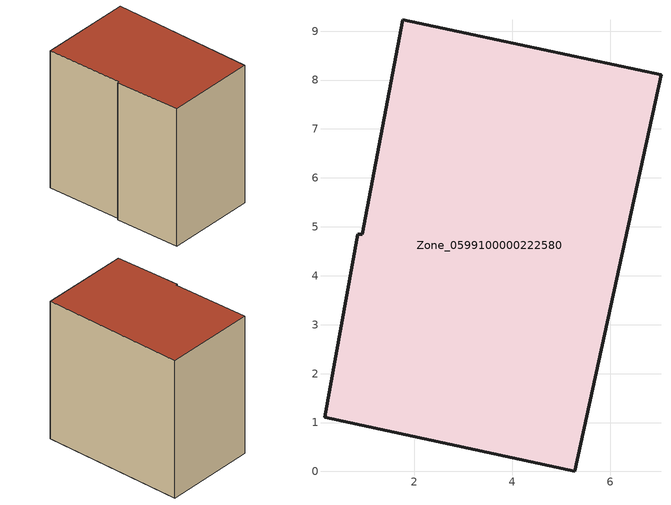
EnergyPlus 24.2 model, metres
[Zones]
Zone_0599100000222580
 floor ground (C_G): 0.16,1.1 0.85,4.85 0.93,4.84 1.77,9.24 7.04,8.11 5.28,0 z0
 wall outside (C_F): 0.16,1.1 5.28,0 7.04,8.11 1.77,9.24 0.93,4.84 0.85,4.85 0.16,1.1 z0:8.29
 roof outside (C_R): 0.85,4.85 0.16,1.1 5.28,0 7.04,8.11 1.77,9.24 0.93,4.84 z8.29
[BUILDING]
Pand.0599100000222580: North Axis=0; Terrain=City; Loads Convergence Tolerance Value=0.04; Temperature Convergence Tolerance Value=0.4; Solar Distribution=FullExterior; Maximum Number of Warmup Days=25; Minimum Number of Warmup Days=1
[Site:Location]
Rotterdam.The.Hague.AP_ZH_NLD Design_Conditions: Latitude=51.96; Longitude=4.45; Time Zone=1; Elevation=-4.5
[SITE:GROUNDTEMPERATURE:BUILDINGSURFACE]
18, 18, 18, 18, 18, 18, 18, 18, 18, 18, 18, 18
[MATERIAL] Thermal Absorptance=0.9; Solar Absorptance=0.7; Visible Absorptance=0.7
Name | Roughness | Thickness | Conductivity | Density | Specific Heat
G.TC.1975-1991 | MediumSmooth | 0.15 | 0.288461 | 540 | 1210
F.TC.1975-1991 | Rough | 0.3 | 0.230769 | 1920 | 840
R.TC.1975-1991 | MediumRough | 0.2 | 0.153846 | 1500 | 1000
[CONSTRUCTION]
C_G: G.TC.1975-1991
C_F: F.TC.1975-1991
C_R: R.TC.1975-1991
[ZONE]
Zone_0599100000222580: Type=1; Multiplier=1; Ceiling Height=Autocalculate; Volume=Autocalculate; Floor Area=autocalculate; Part of Total Floor Area=Yes
[ZONEINFILTRATION:DESIGNFLOWRATE]
Infil_Zone_0599100000222580: Zone or ZoneList or Space or SpaceList=Zone_0599100000222580; Schedule=AlwaysOn; Design Flow Rate Calculation Method=Flow/Area; Flow Rate per Floor Area=0.003; Constant Term Coefficient=1; Temperature Term Coefficient=0; Velocity Term Coefficient=0; Velocity Squared Term Coefficient=0
[HVACTEMPLATE:ZONE:IDEALLOADSAIRSYSTEM]
Zone_0599100000222580: Maximum Heating Supply Air Temperature=50; Minimum Cooling Supply Air Temperature=13; Maximum Heating Supply Air Humidity Ratio=0.0156; Minimum Cooling Supply Air Humidity Ratio=0.0077; Heating Limit=NoLimit; Cooling Limit=NoLimit; Dehumidification Control Type=ConstantSensibleHeatRatio; Cooling Sensible Heat Ratio=0.7; Dehumidification Setpoint=60; Humidification Control Type=None; Humidification Setpoint=30; Outdoor Air Method=None; Outdoor Air Flow Rate per Person=0.00944; Outdoor Air Flow Rate per Zone Floor Area=0; Outdoor Air Flow Rate per Zone=0; Demand Controlled Ventilation Type=None; Outdoor Air Economizer Type=NoEconomizer; Heat Recovery Type=None; Sensible Heat Recovery Effectiveness=0.7; Latent Heat Recovery Effectiveness=0.65
[ZONECONTROL:THERMOSTAT]
ThermostatControl_Zone_0599100000222580: Zone or ZoneList=Zone_0599100000222580; Control Type Schedule=DualSetpointControlType; Control 1=Thermostat_Zone_0599100000222580; Temperature Difference Between Cutout And Setpoint=0
[THERMOSTATSETPOINT:DUALSETPOINT]
Thermostat_Zone_0599100000222580: Heating Setpoint Temperature Schedule=HeatingSetpoint_Zone_0599100000222580; Cooling Setpoint Temperature Schedule=CoolingSetpoint_Zone_0599100000222580
[SCHEDULE:COMPACT]
HeatingSetpoint_Zone_0599100000222580: Through: 12/31, For: AllDays, Until: 24:00, 21
CoolingSetpoint_Zone_0599100000222580: Through: 12/31, For: AllDays, Until: 24:00, 24
DualSetpointControlType: Through: 12/31, For: AllDays, Until: 24:00, 4
AlwaysOn: Through: 12/31, For: AllDays, Until: 24:00, 1
